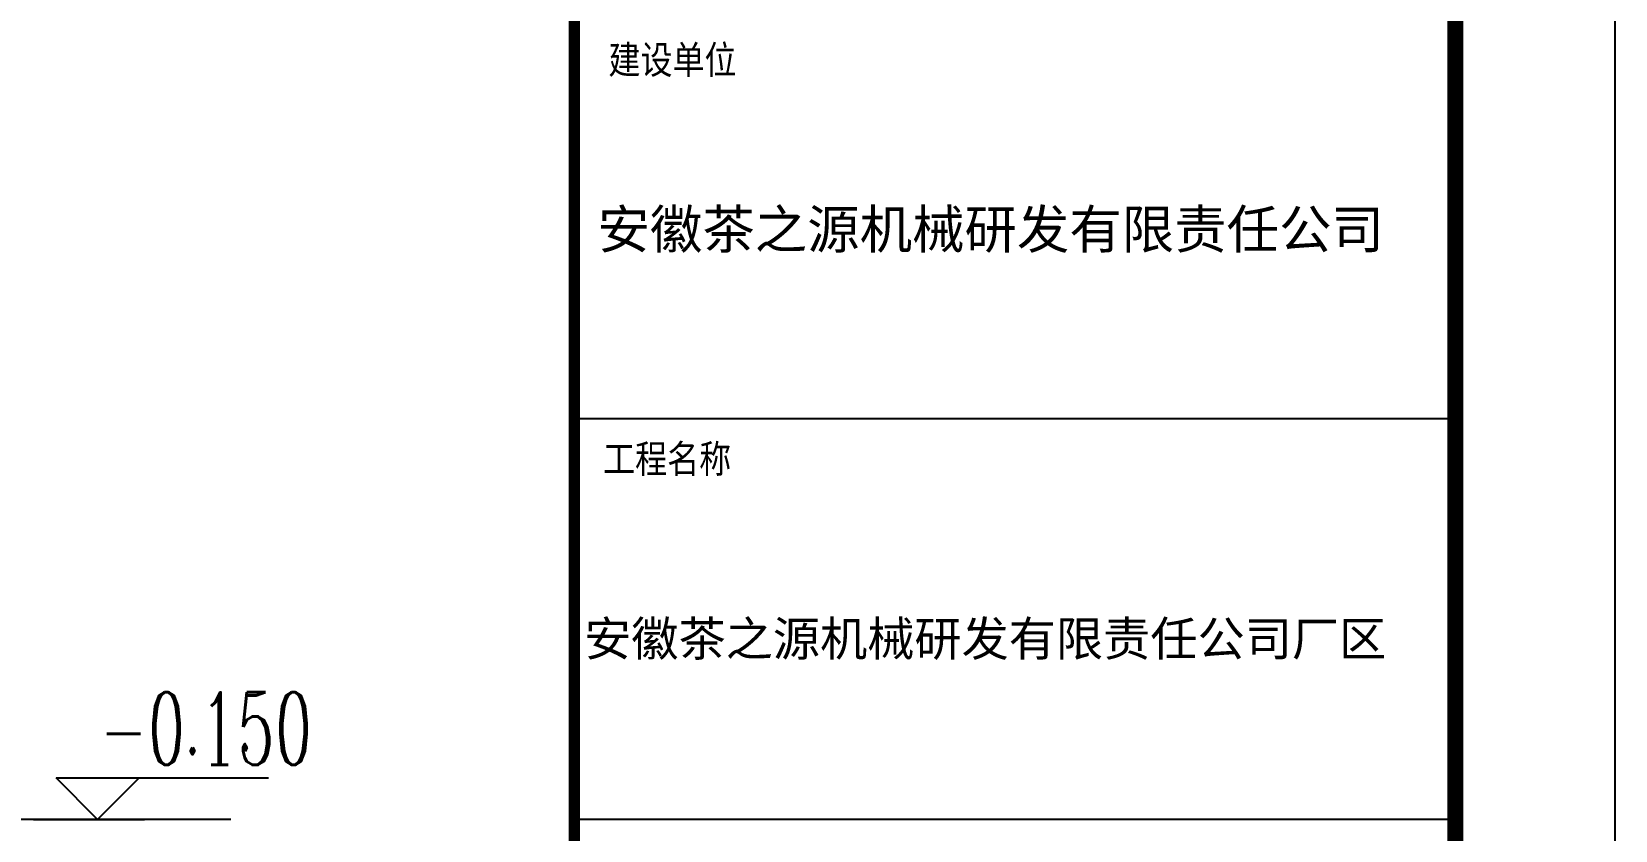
# Model space of a CAD drawing. Extents: x -409572 to -157272, y 600795 to 878326.
# Drawn here: x -345161 to -335272, y 806520 to 811505 of the extents above; entities that cross this region are included whole.
import ezdxf

# ---------------------------------------------------------------- set-up
doc = ezdxf.new("R2010")
doc.units = 0
doc.header["$LTSCALE"] = 1000
doc.header["$MEASUREMENT"] = 0
for name, color, linetype in [('0-给水标注', 7, 'CONTINUOUS'), ('1', 1, 'CONTINUOUS'), ('PP-PM-TK', 7, 'CONTINUOUS'), ('PUB_TEXT', 7, 'CONTINUOUS'), ('PUB_TITLE', 4, 'CONTINUOUS'), ('STAIR', 2, 'CONTINUOUS'), ('TWT_TITLE', 7, 'CONTINUOUS'), ('WIRE-照明', 1, 'CONTINUOUS')]:
    doc.layers.add(name, color=color, linetype=linetype)
doc.styles.add('-黑体', font='simhei.ttf', dxfattribs={"width": 0.8})
doc.styles.add('STY53', font='COMPLEX', dxfattribs={"width": 0.6, "bigfont": 'HZTXT'})
doc.styles.add('TQ', font='txt.shx', dxfattribs={"width": 0.8, "bigfont": 'hztxt.shx'})

msp = doc.modelspace()

# ---------------------------------------------------------------- linework, layer by layer
at = {"layer": '0-给水标注', "color": 134}
for p, q in [((-345008.1, 806846.5), (-343682, 806846.5)), ((-344748.9, 806587.3), (-345008.1, 806846.5)), ((-344748.9, 806587.3), (-344489.7, 806846.5)), ((-345150.2, 806587.3), (-344455.4, 806587.3))]:
    msp.add_line(p, q, dxfattribs=at)
at = {"layer": '1'}
for p, q in [((-341772, 809089.8), (-336272, 809089.8)), ((-341772, 806589.8), (-336272, 806589.8))]:
    msp.add_line(p, q, dxfattribs=at)
at = {"layer": 'PP-PM-TK', "color": 4, "const_width": 70}
msp.add_lwpolyline([(-341772, 835325.7), (-341772, 795325.7)], dxfattribs=at)
at = {"layer": 'STAIR', "color": 3, "ltscale": 2}
msp.add_line((-343916.4, 806587.3), (-357499.2, 806587.3), dxfattribs=at)
at = {"layer": 'TWT_TITLE', "color": 4}
msp.add_lwpolyline([(-409572, 794325.7), (-335272, 794325.7), (-335272, 836325.7), (-409572, 836325.7)], close=True, dxfattribs=at)
at = {"layer": 'TWT_TITLE', "color": 4, "const_width": 100}
msp.add_lwpolyline([(-407072, 795325.7), (-336272, 795325.7), (-336272, 835325.7), (-407072, 835325.7)], close=True, dxfattribs=at)

# ---------------------------------------------------------------- texts
at = {"layer": 'PUB_TEXT', "color": 2, "style": 'TQ'}
for s, p in [('建设单位', (-341559.2, 811222.5)), ('工程名称', (-341592.8, 808731.4))]:
    msp.add_text(s, height=200, dxfattribs=at).set_placement(p)
at = {"layer": 'PUB_TITLE', "color": 255, "style": '-黑体'}
for s, height, p in [('安徽茶之源机械研发有限责任公司', 240, (-341627.5, 810151.6)), ('安徽茶之源机械研发有限责任公司厂区', 216, (-341711.1, 807608))]:
    msp.add_text(s, height=height, dxfattribs=at).set_placement(p)
at = {"layer": 'WIRE-照明', "color": 3, "linetype": 'CONTINUOUS', "style": 'STY53', "width": 0.6}
msp.add_text('-0.150', height=453.5, dxfattribs=at).set_placement((-344738.8, 806928.4))

doc.saveas('drawing.dxf')
